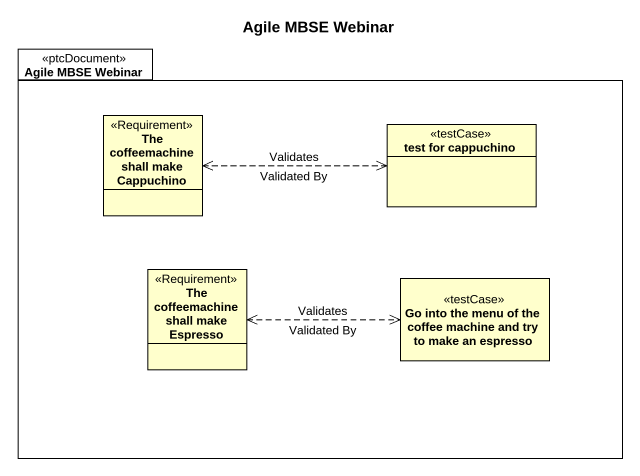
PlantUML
@startuml
title Agile MBSE Webinar
hide circle
hide empty members
package "Agile MBSE Webinar" as Agile_MBSE_Webinar <<ptcDocument>> {
  class "The coffeemachine shall make Cappuchino" as The_coffeemachine_shall <<Requirement>>
  class "test for cappuchino" as test_for_cappuchino <<testCase>>
  class "The coffeemachine shall make Espresso" as The_coffeemachine_shall_2 <<Requirement>>
  class "Go into the menu of the coffee machine and try to make an espresso" as Go_into_the_menu_of_the <<testCase>>
}
The_coffeemachine_shall .right.> test_for_cappuchino : Validated By
test_for_cappuchino .left.> The_coffeemachine_shall : Validates
The_coffeemachine_shall_2 <.right. Go_into_the_menu_of_the : Validates
The_coffeemachine_shall_2 .right.> Go_into_the_menu_of_the : Validated By
@enduml
